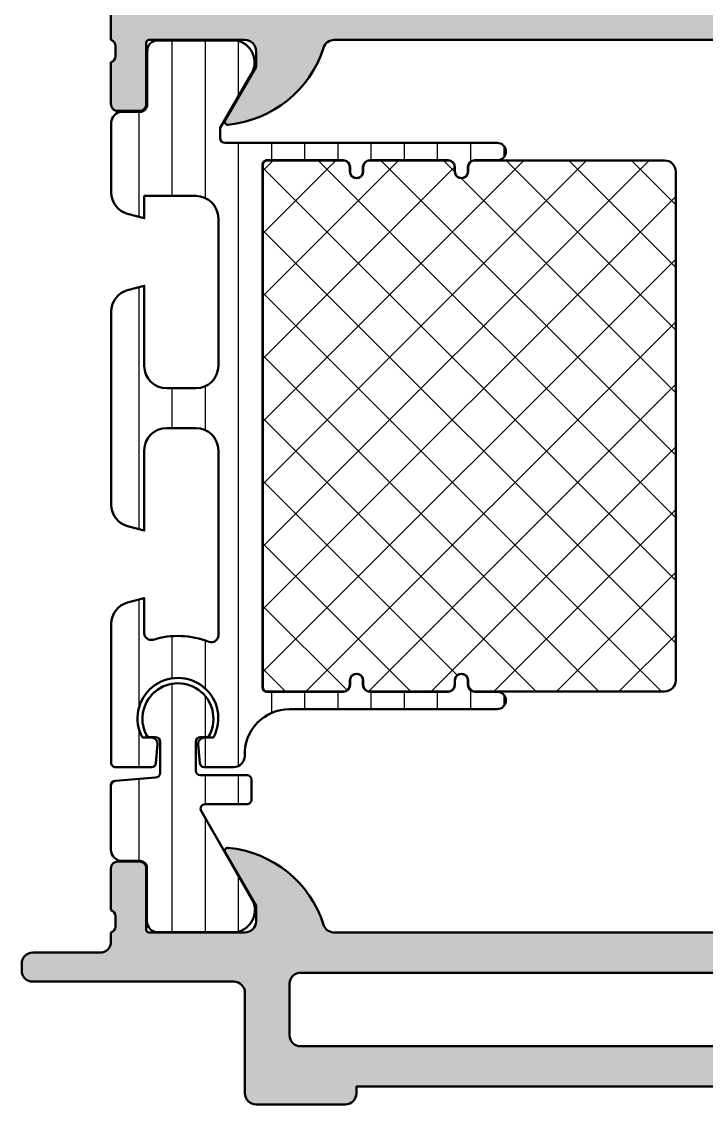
# Model space of a CAD drawing. Extents: x 20 to 83, y 3 to 87.
# Drawn here: x 20 to 50.67, y 3 to 51.52 of the extents above; entities that cross this region are included whole.
import ezdxf

# ---------------------------------------------------------------- set-up
doc = ezdxf.new("R2010")
doc.units = 0
for name, color, linetype, lineweight in [('0S-Alu contour', 7, 'Continuous', 50), ('0S-Alu hatch', 252, 'Continuous', 25), ('0S-Plastic contour', 254, 'Continuous', 50), ('0S-Plastic hatch', 253, 'Continuous', 25), ('0S-PT contour', 91, 'Continuous', 50), ('0S-PT hatch', 103, 'Continuous', 25)]:
    doc.layers.add(name, color=color, linetype=linetype, lineweight=lineweight)
pattern_1 = [(90, (0, 0), (-1.4859, 0), [])]

# ---------------------------------------------------------------- blocks, each defined once
blk = doc.blocks.new('438580__38215C06_87C1_4B85_B714_6F8C5FB04F45_')
at = {"layer": '0S-Alu hatch'}
h = blk.add_hatch(color=256, dxfattribs=at)
edge = h.paths.add_edge_path()
edge.add_line((39.99999999999999, 86.50000000000001), (39.99999999999998, 86.2))
edge.add_line((39.99999999999998, 86.2), (76.00000000000001, 86.2))
edge.add_line((76.00000000000001, 86.2), (76.00000000000001, 86.5))
edge.add_ellipse((76.50000000000001, 86.5), major_axis=(-0.5, 0), ratio=1, start_angle=270, end_angle=360, ccw=False)
edge.add_line((76.50000000000001, 87), (83.00000000000001, 87))
edge.add_line((83.00000000000001, 87), (83.00000000000001, 83.59999999999951))
edge.add_line((83.00000000000001, 83.59999999999951), (81.9000000000001, 82.4999999999996))
edge.add_line((81.9000000000001, 82.4999999999996), (81.29999999999997, 82.4999999999996))
edge.add_line((81.29999999999997, 82.4999999999996), (81.29999999999997, 83.99999999999943))
edge.add_arc((80.29999999999968, 83.99999999999943), 1.000000000000284, 0, 90)
edge.add_line((80.29999999999968, 84.99999999999972), (78.99999999999994, 84.99999999999972))
edge.add_arc((78.99999999999994, 83.99999999999974), 0.9999999999999573, 90, 180)
edge.add_line((78, 83.99999999999974), (78.00000000000024, 77.99999999999973))
edge.add_arc((78.52499999999986, 77.49999999999959), 0.7249999999998243, 136.3971810272676, 223.6028189727045)
edge.add_line((78, 76.9999999999997), (78.00000000000024, 69.99999999999952))
edge.add_arc((79.00000000000007, 69.99999999999955), 0.9999999999998294, 180, 270)
edge.add_line((79.00000000000007, 68.99999999999972), (80.30000000000008, 68.99999999999972))
edge.add_arc((80.30000000000008, 69.9999999999996), 0.9999999999998863, 270, 360)
edge.add_line((81.29999999999997, 69.9999999999996), (81.29999999999997, 72.49999999999972))
edge.add_line((81.29999999999997, 72.49999999999972), (81.79999999999997, 72.49999999999972))
edge.add_ellipse((81.79999999999997, 71.49999999999972), major_axis=(-1, 0), ratio=1, start_angle=180, end_angle=270, ccw=False)
edge.add_line((82.79999999999997, 71.49999999999972), (82.79999999999997, 66.99999999999955))
edge.add_ellipse((82.30000000000014, 66.99999999999955), major_axis=(-0.4999999999998295, 0), ratio=1, start_angle=90.00000000000159, end_angle=180, ccw=False)
edge.add_line((82.30000000000015, 66.49999999999972), (81.29999999999997, 66.4999999999997))
edge.add_line((81.29999999999997, 66.4999999999997), (81.29999999999997, 67.29999999999967))
edge.add_line((81.29999999999997, 67.29999999999967), (78.09999999999988, 67.29999999999967))
edge.add_arc((78.09999999999988, 66.99999999999977), 0.2999999999998977, 90, 180)
edge.add_line((77.79999999999998, 66.99999999999977), (77.79999999999998, 50.70000000000018))
edge.add_arc((77.87883644654306, 50.43247940800698), 0.2788950563275127, 106.419876419495, 181.1645893740978)
edge.add_line((77.59999899999994, 50.4268110000086), (77.59999899999994, 49.97321700000846))
edge.add_arc((77.8788670956431, 49.96755634053155), 0.2789255417371407, 178.8371299271414, 253.5754054446493)
edge.add_line((77.79999999999995, 49.7000130000086), (77.79999999999995, 47.82000200000011))
edge.add_ellipse((77.49999999999994, 47.82000200000011), major_axis=(-0.3000000000000114, 0), ratio=1, start_angle=90, end_angle=180, ccw=False)
edge.add_line((77.49999999999994, 47.5200020000001), (76.52002568095716, 47.52000200000009))
edge.add_ellipse((76.52002568095716, 47.82000200000009), major_axis=(-0.3000000000000043, 0), ratio=1, start_angle=0, end_angle=90, ccw=False)
edge.add_line((76.22002568095715, 47.82000200000009), (76.22002568095715, 50.58000000000009))
edge.add_arc((76.10002568095723, 50.58000000000009), 0.1199999999999193, 0, 90)
edge.add_line((76.10002568095723, 50.70000000000001), (71.79999999999998, 50.70000000000001))
edge.add_arc((71.79999999999998, 50.2), 0.5000000000000071, 90, 180)
edge.add_line((71.29999999999998, 50.2), (71.29999999999998, 49.49999999999999))
edge.add_line((71.29999999999998, 49.49999999999999), (72.68149545762235, 47.10717967697246))
edge.add_ellipse((72.56188021535169, 47.03811978464832), major_axis=(-0.1381197846482877, 0), ratio=1, start_angle=84.3774224492102, end_angle=209.9999999999986, ccw=False)
edge.add_ellipse((73.03822324117371, 51.87660886184755), major_axis=(-4.999999999999707, 0), ratio=1, start_angle=17.74841635607021, end_angle=84.37742244920719, ccw=False)
edge.add_arc((67.79999999999993, 50.19999999999975), 0.5000000000002601, 17.74841635607043, 90)
edge.add_line((67.79999999999993, 50.70000000000002), (33.99999999999998, 50.69999999999996))
edge.add_arc((33.99999999999999, 50.19999999999974), 0.5000000000002274, 90.00000000000081, 162.2515836439293)
edge.add_ellipse((28.76177675882625, 51.87660886184751), major_axis=(-4.999999999999699, 0), ratio=1, start_angle=95.6225775507931, end_angle=162.2515836439301, ccw=False)
edge.add_ellipse((29.2381197846483, 47.03811978464831), major_axis=(-0.1381197846483011, 0), ratio=1, start_angle=-29.999999999994998, end_angle=95.62257755078872, ccw=False)
edge.add_line((29.11850454237763, 47.10717967697245), (30.49999999999998, 49.49999999999997))
edge.add_line((30.49999999999998, 49.49999999999997), (30.49999999999999, 50.19999999999996))
edge.add_arc((29.99999999999998, 50.19999999999997), 0.5000000000000071, 0, 89.9999999999992)
edge.add_line((29.99999999999999, 50.69999999999998), (25.6999743190428, 50.70000000000002))
edge.add_arc((25.6999743190428, 50.58000000000003), 0.1199999999999974, 90.0000000000034, 180)
edge.add_line((25.57997431904281, 50.58000000000003), (25.5799743190428, 47.82000200000003))
edge.add_ellipse((25.2799743190428, 47.82000200000003), major_axis=(-0.2999999999999971, 0), ratio=1, start_angle=90.00000000000267, end_angle=180, ccw=False)
edge.add_line((25.27997431904282, 47.52000200000003), (24.30000000000004, 47.52000200000002))
edge.add_ellipse((24.30000000000003, 47.82000200000004), major_axis=(-0.3000000000000184, 0), ratio=1, start_angle=0, end_angle=90.00000000000142, ccw=False)
edge.add_line((24.00000000000002, 47.82000200000004), (24.00000000000002, 49.70001300000853))
edge.add_arc((23.92113290435684, 49.96755634053148), 0.2789255417371579, 286.4245945553545, 361.1628700729025)
edge.add_line((24.20000100000002, 49.97321700000862), (24.20000100000001, 50.42681100000857))
edge.add_arc((23.92116355345696, 50.43247940800692), 0.2788950563274373, 358.8354106259075, 433.5801235805064)
edge.add_line((24.00000000000002, 50.70000000000003), (23.99999999999999, 53.80000000000001))
edge.add_ellipse((24.49999999999997, 53.80000000000002), major_axis=(-0.4999999999999858, 0), ratio=1, start_angle=269.9999999999992, end_angle=360, ccw=False)
edge.add_line((24.49999999999998, 54.3), (27.5, 54.3))
edge.add_arc((27.49999999999999, 54.80000000000002), 0.5000000000000142, 270.0000000000008, 360)
edge.add_line((28, 54.80000000000002), (28, 67.50000000000001))
edge.add_arc((27.47497304600732, 68), 0.7250195186467855, 316.3986500484106, 403.601349951591)
edge.add_line((27.99999999999999, 68.5), (28, 72.50000000000001))
edge.add_arc((27.47497304600734, 72.99999999999999), 0.7250195186467603, 316.3986500484102, 403.601349951593)
edge.add_line((27.99999999999997, 73.49999999999999), (28.00000000000002, 80.20000000000002))
edge.add_line((28.00000000000002, 80.20000000000002), (25.49999999999999, 80.20000000000002))
edge.add_ellipse((25.49999999999999, 80.70000000000002), major_axis=(-0.5, 0), ratio=1, start_angle=0, end_angle=90, ccw=False)
edge.add_line((25, 80.70000000000002), (25.00000000000006, 81.00000000000013))
edge.add_ellipse((25.50000000000002, 81.00000000000004), major_axis=(-0.4999999999999574, 0), ratio=1, start_angle=269.9999999999992, end_angle=360, ccw=False)
edge.add_line((25.50000000000002, 81.5), (34.49999999999998, 81.5))
edge.add_arc((34.49999999999998, 82), 0.5, 270, 360)
edge.add_line((34.99999999999998, 82), (34.99999999999999, 86.49999999999996))
edge.add_ellipse((35.49999999999999, 86.49999999999996), major_axis=(-0.5000000000000071, 0), ratio=1, start_angle=269.9999999999984, end_angle=360, ccw=False)
edge.add_line((35.50000000000001, 86.99999999999997), (39.5, 87))
edge.add_ellipse((39.5, 86.50000000000001), major_axis=(-0.4999999999999858, 0), ratio=1, start_angle=180, end_angle=270, ccw=False)
edge = h.paths.add_edge_path()
edge.add_line((36.80000000000001, 83.9), (36.80000000000001, 80.80000000000001))
edge.add_ellipse((35.8, 80.80000000000001), major_axis=(-1, 0), ratio=1, start_angle=90, end_angle=180, ccw=False)
edge.add_line((35.8, 79.80000000000001), (30.20000000000001, 79.80000000000001))
edge.add_arc((30.20000000000001, 79.30000000000001), 0.5, 90, 180)
edge.add_line((29.70000000000001, 79.30000000000001), (29.7, 76.4618802153517))
edge.add_line((29.7, 76.4618802153517), (30.5, 76))
edge.add_line((30.5, 76), (30.49999999999999, 65))
edge.add_line((30.49999999999999, 65), (29.7, 64.20000000000002))
edge.add_line((29.7, 64.20000000000002), (29.7, 54.80000000000001))
edge.add_arc((30.20000000000002, 54.80000000000002), 0.5000000000000142, 180, 269.9999999999992)
edge.add_line((30.20000000000001, 54.3), (31.5, 54.30000000000001))
edge.add_ellipse((31.5, 53.80000000000002), major_axis=(-0.4999999999999858, 0), ratio=1, start_angle=180, end_angle=270, ccw=False)
edge.add_line((31.99999999999999, 53.80000000000002), (31.99999999999998, 53.19999999999999))
edge.add_arc((32.5, 53.19999999999999), 0.5000000000000214, 180, 270)
edge.add_line((32.5, 52.69999999999996), (75.5, 52.70000000000001))
edge.add_arc((75.5, 53.20000000000001), 0.5, 270, 360)
edge.add_line((76, 53.20000000000001), (76, 83.9))
edge.add_arc((75.5, 83.9), 0.5, 0, 90)
edge.add_line((75.5, 84.4), (37.3, 84.4))
edge.add_arc((37.3, 83.9), 0.5, 90, 180)
at = {"layer": '0S-Alu contour', "color": 7}
for points in [[(35.50000000000001, 86.99999999999997), (39.5, 87)], [(76.50000000000001, 87), (83.00000000000001, 87), (83.00000000000001, 83.59999999999951), (81.9000000000001, 82.4999999999996), (81.29999999999997, 82.4999999999996), (81.29999999999997, 83.99999999999943)], [(34.99999999999998, 82), (34.99999999999999, 86.49999999999996)], [(39.99999999999999, 86.50000000000001), (39.99999999999998, 86.2), (76.00000000000001, 86.2), (76.00000000000001, 86.5)], [(80.29999999999968, 84.99999999999972), (78.99999999999994, 84.99999999999972)], [(75.5, 84.4), (37.3, 84.4)], [(78, 83.99999999999974), (78.00000000000024, 77.99999999999973)], [(36.80000000000001, 83.9), (36.80000000000001, 80.80000000000001)], [(76, 53.20000000000001), (76, 83.9)], [(25.50000000000002, 81.5), (34.49999999999998, 81.5)], [(25, 80.70000000000002), (25.00000000000006, 81.00000000000013)], [(27.99999999999997, 73.49999999999999), (28.00000000000002, 80.20000000000002), (25.49999999999999, 80.20000000000002)], [(35.8, 79.80000000000001), (30.20000000000001, 79.80000000000001)], [(29.70000000000001, 79.30000000000001), (29.7, 76.4618802153517), (30.5, 76), (30.49999999999999, 65), (29.7, 64.20000000000002), (29.7, 54.80000000000001)], [(78, 76.9999999999997), (78.00000000000024, 69.99999999999952)], [(27.99999999999999, 68.5), (28, 72.50000000000001)], [(81.29999999999997, 69.9999999999996), (81.29999999999997, 72.49999999999972), (81.79999999999997, 72.49999999999972)], [(82.79999999999997, 71.49999999999972), (82.79999999999997, 66.99999999999955)], [(79.00000000000007, 68.99999999999972), (80.30000000000008, 68.99999999999972)], [(28, 54.80000000000002), (28, 67.50000000000001)], [(77.79999999999998, 66.99999999999977), (77.79999999999998, 50.70000000000018)], [(82.30000000000015, 66.49999999999972), (81.29999999999997, 66.4999999999997), (81.29999999999997, 67.29999999999967), (78.09999999999988, 67.29999999999967)], [(24.49999999999998, 54.3), (27.5, 54.3)], [(30.20000000000001, 54.3), (31.5, 54.30000000000001)], [(24.00000000000002, 50.70000000000003), (23.99999999999999, 53.80000000000001)], [(31.99999999999999, 53.80000000000002), (31.99999999999998, 53.19999999999999)], [(32.5, 52.69999999999996), (75.5, 52.70000000000001)], [(25.57997431904281, 50.58000000000003), (25.5799743190428, 47.82000200000003)], [(29.99999999999999, 50.69999999999998), (25.6999743190428, 50.70000000000002)], [(67.79999999999993, 50.70000000000002), (33.99999999999998, 50.69999999999996)], [(76.10002568095723, 50.70000000000001), (71.79999999999998, 50.70000000000001)], [(76.22002568095715, 47.82000200000009), (76.22002568095715, 50.58000000000009)], [(24.20000100000002, 49.97321700000862), (24.20000100000001, 50.42681100000857)], [(29.11850454237763, 47.10717967697245), (30.49999999999998, 49.49999999999997), (30.49999999999999, 50.19999999999996)], [(71.29999999999998, 50.2), (71.29999999999998, 49.49999999999999), (72.68149545762235, 47.10717967697246)], [(77.59999899999994, 50.4268110000086), (77.59999899999994, 49.97321700000846)], [(24.00000000000002, 47.82000200000004), (24.00000000000002, 49.70001300000853)], [(77.79999999999995, 49.7000130000086), (77.79999999999995, 47.82000200000011)], [(25.27997431904282, 47.52000200000003), (24.30000000000004, 47.52000200000002)], [(77.49999999999994, 47.5200020000001), (76.52002568095716, 47.52000200000009)]]:
    blk.add_lwpolyline(points, dxfattribs=at)
at = {"layer": '0S-Alu contour', "color": 7, "extrusion": (0, 0, -1)}
for centre, radius, start, end in [((-35.49999999999999, 86.49999999999996), 0.5000000000000071, 0, 90.0000000000016), ((-39.5, 86.50000000000001), 0.4999999999999858, 90, 180), ((-76.50000000000001, 86.5), 0.5, 0, 90), ((-25.50000000000002, 81.00000000000004), 0.4999999999999574, 0, 90.00000000000081), ((-25.49999999999999, 80.70000000000002), 0.5, 270, 0), ((-35.8, 80.80000000000001), 1, 180, 270), ((-81.79999999999997, 71.49999999999972), 1, 90, 180), ((-82.30000000000014, 66.99999999999955), 0.4999999999998295, 180, 269.9999999999984), ((-24.49999999999997, 53.80000000000002), 0.4999999999999858, 0, 90.00000000000081), ((-31.5, 53.80000000000002), 0.4999999999999858, 90, 180), ((-28.76177675882625, 51.87660886184751), 4.999999999999699, 197.7484163560699, 264.3774224492069), ((-73.03822324117371, 51.87660886184755), 4.999999999999707, 275.6225775507928, 342.2515836439298), ((-24.30000000000003, 47.82000200000004), 0.3000000000000185, 269.9999999999986, 0), ((-25.2799743190428, 47.82000200000003), 0.2999999999999971, 180, 269.9999999999973), ((-76.52002568095716, 47.82000200000009), 0.3000000000000043, 270, 0), ((-77.49999999999994, 47.82000200000011), 0.3000000000000114, 180, 270), ((-29.2381197846483, 47.03811978464831), 0.1381197846483011, 264.3774224492113, 29.99999999999495), ((-72.56188021535169, 47.03811978464832), 0.1381197846482877, 150.0000000000014, 275.6225775507898)]:
    blk.add_arc(centre, radius, start, end, dxfattribs=at)
at = {"layer": '0S-Alu contour', "color": 7}
for centre, radius, start, end in [((78.99999999999994, 83.99999999999974), 0.9999999999999573, 90, 180), ((80.29999999999968, 83.99999999999943), 1.000000000000284, 0, 90), ((37.3, 83.9), 0.5, 90, 180), ((75.5, 83.9), 0.5, 0, 90), ((34.49999999999998, 82), 0.5, 270, 0), ((30.20000000000001, 79.30000000000001), 0.5, 90, 180), ((78.52499999999986, 77.49999999999959), 0.7249999999998243, 136.3971810272676, 223.6028189727045), ((27.47497304600734, 72.99999999999999), 0.7250195186467603, 316.3986500484102, 43.60134995159298), ((79.00000000000007, 69.99999999999955), 0.9999999999998294, 180, 270), ((80.30000000000008, 69.9999999999996), 0.9999999999998863, 270, 0), ((27.47497304600732, 68), 0.7250195186467855, 316.3986500484106, 43.60134995159103), ((78.09999999999988, 66.99999999999977), 0.2999999999998977, 90, 180), ((27.49999999999999, 54.80000000000002), 0.5000000000000142, 270.0000000000008, 0), ((30.20000000000002, 54.80000000000002), 0.5000000000000142, 180, 269.9999999999992), ((32.5, 53.19999999999999), 0.5000000000000214, 180, 270), ((75.5, 53.20000000000001), 0.5, 270, 0), ((23.92116355345696, 50.43247940800692), 0.2788950563274373, 358.8354106259075, 73.58012358050647), ((25.6999743190428, 50.58000000000003), 0.1199999999999974, 90.0000000000034, 180), ((29.99999999999998, 50.19999999999997), 0.5000000000000071, 0, 89.9999999999992), ((33.99999999999999, 50.19999999999974), 0.5000000000002274, 90.00000000000081, 162.2515836439293), ((67.79999999999993, 50.19999999999975), 0.5000000000002601, 17.74841635607043, 90), ((71.79999999999998, 50.2), 0.5000000000000071, 90, 180), ((76.10002568095723, 50.58000000000009), 0.1199999999999193, 0, 90), ((77.87883644654306, 50.43247940800698), 0.2788950563275127, 106.419876419495, 181.1645893740978), ((23.92113290435684, 49.96755634053148), 0.2789255417371579, 286.4245945553545, 1.162870072902523), ((77.8788670956431, 49.96755634053155), 0.2789255417371407, 178.8371299271414, 253.5754054446493)]:
    blk.add_arc(centre, radius, start, end, dxfattribs=at)
blk = doc.blocks.new('438560__E4F9E8A9_D612_4EE8_B889_56BE6309BA81_')
at = {"layer": '0S-Alu hatch'}
h = blk.add_hatch(color=256, dxfattribs=at)
edge = h.paths.add_edge_path()
edge.add_line((24.20000100000013, 11.42678299999149), (24.20000100000012, 10.97318899999142))
edge.add_ellipse((23.92116355345692, 10.96752059199309), major_axis=(-0.2788950563275932, 0), ratio=1, start_angle=106.41987641949399, end_angle=181.1645893740876, ccw=False)
edge.add_line((24.00000000000001, 10.69999999999982), (24.00000000000001, 10.3))
edge.add_ellipse((23.50000000000001, 10.3), major_axis=(-0.5, 0), ratio=1, start_angle=90, end_angle=180, ccw=False)
edge.add_line((23.50000000000001, 9.799999999999997), (20.50000000000002, 9.799999999999997))
edge.add_arc((20.50000000000002, 9.299999999999997), 0.5, 90, 180)
edge.add_line((20.00000000000002, 9.299999999999997), (20.00000000000001, 9.000000000000014))
edge.add_arc((20.50000000000002, 9), 0.5, 180, 270)
edge.add_line((20.50000000000002, 8.5), (29.50000000000001, 8.5))
edge.add_ellipse((29.50000000000001, 8), major_axis=(-0.5, 0), ratio=1, start_angle=180, end_angle=270, ccw=False)
edge.add_line((30.00000000000002, 8), (30, 3.500000000000014))
edge.add_arc((30.50000000000002, 3.500000000000014), 0.5000000000000142, 180, 270)
edge.add_line((30.50000000000002, 3), (34.50000000000001, 3))
edge.add_arc((34.50000000000001, 3.5), 0.5, 270, 360)
edge.add_line((35.00000000000001, 3.5), (35, 3.799999999999997))
edge.add_line((35, 3.799999999999997), (75.80000000000001, 3.799999999999997))
edge.add_line((75.80000000000001, 3.799999999999997), (75.80000000000001, 3.5))
edge.add_arc((76.30000000000001, 3.5), 0.5, 180, 270)
edge.add_line((76.30000000000001, 3), (77.30000000000001, 3))
edge.add_arc((77.30000000000001, 3.5), 0.5, 270, 360)
edge.add_line((77.80000000000001, 3.5), (77.80000000000001, 10.7))
edge.add_ellipse((77.87883644654303, 10.96752059199312), major_axis=(-0.2788950563274324, 0), ratio=1, start_angle=-1.16458937409692, end_angle=73.58012358050922, ccw=False)
edge.add_line((77.59999900000001, 10.97318899999149), (77.599999, 11.42678299999146))
edge.add_ellipse((77.87886709564316, 11.43244365946854), major_axis=(-0.278925541737144, 0), ratio=1, start_angle=-73.57540544464632, end_angle=1.1628700728924741, ccw=False)
edge.add_line((77.8, 11.69998699999148), (77.8, 13.579998))
edge.add_arc((77.5, 13.579998), 0.2999999999999971, 0, 90)
edge.add_line((77.5, 13.879998), (76.5200256809572, 13.879998))
edge.add_arc((76.5200256809572, 13.579998), 0.2999999999999971, 90, 180)
edge.add_line((76.22002568095722, 13.579998), (76.2200256809572, 10.82))
edge.add_ellipse((76.10002568095722, 10.82), major_axis=(-0.1199999999999903, 0), ratio=1, start_angle=90, end_angle=180, ccw=False)
edge.add_line((76.10002568095722, 10.70000000000002), (71.80000000000001, 10.7))
edge.add_ellipse((71.80000000000001, 11.2), major_axis=(-0.5, 0), ratio=1, start_angle=0, end_angle=90, ccw=False)
edge.add_line((71.30000000000001, 11.2), (71.30000000000001, 11.9))
edge.add_line((71.30000000000001, 11.9), (72.68149545762236, 14.29282032302755))
edge.add_arc((72.5618802153517, 14.3618802153517), 0.1381197846482912, 329.9999999999988, 455.6225775507896)
edge.add_arc((73.03822324117382, 9.523391138152235), 4.999999999999957, 95.6225775507937, 162.2515836439301)
edge.add_ellipse((67.80000000000007, 11.2), major_axis=(-0.4999999999999775, 0), ratio=1, start_angle=90, end_angle=162.2515836439295, ccw=False)
edge.add_line((67.80000000000007, 10.70000000000002), (34.00000000000001, 10.7))
edge.add_ellipse((34.00000000000002, 11.19999999999982), major_axis=(-0.4999999999998153, 0), ratio=1, start_angle=17.748416356070607, end_angle=89.9999999999992, ccw=False)
edge.add_arc((28.76177675882612, 9.523391138151922), 5.000000000000295, 17.74841635607073, 84.37742244920562)
edge.add_arc((29.23811978464832, 14.36188021535172), 0.138119784648306, 84.37742244920473, 209.9999999999995)
edge.add_line((29.11850454237765, 14.29282032302756), (30.50000000000003, 11.89999999999999))
edge.add_line((30.50000000000003, 11.89999999999999), (30.50000000000002, 11.20000000000003))
edge.add_ellipse((30, 11.20000000000003), major_axis=(-0.5000000000000214, 0), ratio=1, start_angle=90, end_angle=180, ccw=False)
edge.add_line((30, 10.70000000000001), (25.69997431904292, 10.7))
edge.add_ellipse((25.69997431904293, 10.82000000000002), major_axis=(-0.1200000000000187, 0), ratio=1, start_angle=0, end_angle=89.9999999999967, ccw=False)
edge.add_line((25.5799743190429, 10.82000000000002), (25.57997431904291, 13.57999800000001))
edge.add_arc((25.27997431904292, 13.57999800000001), 0.29999999999999, 0, 90)
edge.add_line((25.27997431904292, 13.87999800000001), (24.30000000000012, 13.879998))
edge.add_arc((24.30000000000012, 13.57999799999999), 0.3000000000000114, 90, 180)
edge.add_line((24.00000000000011, 13.57999799999999), (24.00000000000013, 11.69998699999151))
edge.add_ellipse((23.92113290435696, 11.43244365946856), major_axis=(-0.2789255417371579, 0), ratio=1, start_angle=178.8371299271111, end_angle=253.57540544464558, ccw=False)
edge = h.paths.add_edge_path()
edge.add_ellipse((75.30000000000001, 6.099999999999994), major_axis=(-0.5, 0), ratio=1, start_angle=90, end_angle=180, ccw=False)
edge.add_line((75.30000000000001, 5.599999999999994), (32.5, 5.600000000000008))
edge.add_ellipse((32.5, 6.099999999999994), major_axis=(-0.4999999999999858, 0), ratio=1, start_angle=0, end_angle=90, ccw=False)
edge.add_line((32.00000000000001, 6.099999999999994), (32, 8.399999999999991))
edge.add_ellipse((32.50000000000001, 8.399999999999991), major_axis=(-0.5000000000000071, 0), ratio=1, start_angle=270, end_angle=360, ccw=False)
edge.add_line((32.50000000000001, 8.899999999999999), (75.30000000000001, 8.900000000000006))
edge.add_ellipse((75.30000000000001, 8.400000000000006), major_axis=(-0.5, 0), ratio=1, start_angle=180, end_angle=270, ccw=False)
edge.add_line((75.80000000000001, 8.400000000000006), (75.80000000000001, 6.099999999999994))
at = {"layer": '0S-Alu contour', "color": 7}
for points in [[(29.11850454237765, 14.29282032302756), (30.50000000000003, 11.89999999999999), (30.50000000000002, 11.20000000000003)], [(71.30000000000001, 11.2), (71.30000000000001, 11.9), (72.68149545762236, 14.29282032302755)], [(25.27997431904292, 13.87999800000001), (24.30000000000012, 13.879998)], [(77.5, 13.879998), (76.5200256809572, 13.879998)], [(24.00000000000011, 13.57999799999999), (24.00000000000013, 11.69998699999151)], [(25.5799743190429, 10.82000000000002), (25.57997431904291, 13.57999800000001)], [(76.22002568095722, 13.579998), (76.2200256809572, 10.82)], [(77.8, 11.69998699999148), (77.8, 13.579998)], [(24.20000100000013, 11.42678299999149), (24.20000100000012, 10.97318899999142)], [(77.59999900000001, 10.97318899999149), (77.599999, 11.42678299999146)], [(24.00000000000001, 10.69999999999982), (24.00000000000001, 10.3)], [(30, 10.70000000000001), (25.69997431904292, 10.7)], [(67.80000000000007, 10.70000000000002), (34.00000000000001, 10.7)], [(76.10002568095722, 10.70000000000002), (71.80000000000001, 10.7)], [(77.80000000000001, 3.5), (77.80000000000001, 10.7)], [(23.50000000000001, 9.799999999999997), (20.50000000000002, 9.799999999999997)], [(20.00000000000002, 9.299999999999997), (20.00000000000001, 9.000000000000014)], [(32.50000000000001, 8.899999999999999), (75.30000000000001, 8.900000000000006)], [(20.50000000000002, 8.5), (29.50000000000001, 8.5)], [(32.00000000000001, 6.099999999999994), (32, 8.399999999999991)], [(75.80000000000001, 8.400000000000006), (75.80000000000001, 6.099999999999994)], [(30.00000000000002, 8), (30, 3.500000000000014)], [(75.30000000000001, 5.599999999999994), (32.5, 5.600000000000008)], [(35.00000000000001, 3.5), (35, 3.799999999999997), (75.80000000000001, 3.799999999999997), (75.80000000000001, 3.5)], [(30.50000000000002, 3), (34.50000000000001, 3)], [(76.30000000000001, 3), (77.30000000000001, 3)]]:
    blk.add_lwpolyline(points, dxfattribs=at)
for centre, radius, start, end in [((29.23811978464832, 14.36188021535172), 0.138119784648306, 84.37742244920473, 209.9999999999995), ((28.76177675882612, 9.523391138151922), 5.000000000000295, 17.74841635607073, 84.37742244920562), ((73.03822324117382, 9.523391138152235), 4.999999999999957, 95.6225775507937, 162.2515836439301), ((72.5618802153517, 14.3618802153517), 0.1381197846482912, 329.9999999999988, 95.62257755078969), ((24.30000000000012, 13.57999799999999), 0.3000000000000114, 90, 180), ((25.27997431904292, 13.57999800000001), 0.29999999999999, 0, 90), ((76.5200256809572, 13.579998), 0.2999999999999971, 90, 180), ((77.5, 13.579998), 0.2999999999999971, 0, 90), ((20.50000000000002, 9.299999999999997), 0.5, 90, 180), ((20.50000000000002, 9), 0.5, 180, 270), ((30.50000000000002, 3.500000000000014), 0.5000000000000142, 180, 270), ((34.50000000000001, 3.5), 0.5, 270, 0), ((76.30000000000001, 3.5), 0.5, 180, 270), ((77.30000000000001, 3.5), 0.5, 270, 0)]:
    blk.add_arc(centre, radius, start, end, dxfattribs=at)
at = {"layer": '0S-Alu contour', "color": 7, "extrusion": (0, 0, -1)}
for centre, radius, start, end in [((-23.92113290435696, 11.43244365946856), 0.2789255417371579, 106.4245945553544, 181.162870072889), ((-77.87886709564316, 11.43244365946854), 0.278925541737144, 358.8371299271075, 73.57540544464624), ((-30, 11.20000000000003), 0.5000000000000214, 180, 270), ((-71.80000000000001, 11.2), 0.5, 270, 0), ((-23.92116355345692, 10.96752059199309), 0.2788950563275932, 178.8354106259124, 253.580123580506), ((-25.69997431904293, 10.82000000000002), 0.1200000000000188, 270.0000000000033, 0), ((-34.00000000000002, 11.19999999999982), 0.4999999999998153, 270.0000000000008, 342.2515836439294), ((-67.80000000000007, 11.2), 0.4999999999999775, 197.7484163560706, 270), ((-76.10002568095722, 10.82), 0.1199999999999903, 180, 270), ((-77.87883644654303, 10.96752059199312), 0.2788950563274324, 286.4198764194908, 1.164589374096924), ((-23.50000000000001, 10.3), 0.5, 180, 270), ((-32.50000000000001, 8.399999999999991), 0.5000000000000071, 0, 90), ((-75.30000000000001, 8.400000000000006), 0.5, 90, 180), ((-29.50000000000001, 8), 0.5, 90, 180), ((-32.5, 6.099999999999994), 0.4999999999999858, 270, 0), ((-75.30000000000001, 6.099999999999994), 0.5, 180, 270)]:
    blk.add_arc(centre, radius, start, end, dxfattribs=at)
blk = doc.blocks.new('284671__ED23C6A7_5BEA_4A4F_A520_7F9DB89B4B33___59FF5507_5DAE_4674_A096_DBCF99C0D774_')
at = {"layer": '0S-Plastic hatch'}
h = blk.add_hatch(dxfattribs=at)
h.set_pattern_fill('ANSI31', color=256, scale=0.4680000000000001, angle=45, style=0)
h.set_pattern_definition(pattern_1)
edge = h.paths.add_edge_path()
edge.add_line((24.01000001492845, 46.99000299999712), (24.00999999999854, 43.86896648197807))
edge.add_arc((25.00110701277208, 43.86966757274604), 0.9911072607428364, 180.0405299678468, 254.9400474003854)
edge.add_line((24.74358799054241, 42.91260040922666), (25.48999970187484, 42.71302508534101))
edge.add_line((25.48999970187484, 42.71302508534101), (25.4899768829322, 43.70999991957996))
edge.add_line((25.4899768829322, 43.70999991957996), (27.79999542230795, 43.70999991957989))
edge.add_ellipse((27.79988485113932, 42.6998817180284), major_axis=(-1.01011820760325, 0), ratio=1, start_angle=180.0067713370847, end_angle=269.99372819808264, ccw=False)
edge.add_line((28.8100030516884, 42.70000109594631), (28.81000305175771, 36.09999152085477))
edge.add_ellipse((27.79989321265175, 36.10010975949696), major_axis=(-1.010109846026176, 0), ratio=1, start_angle=90.00633636472531, end_angle=179.9932932292793, ccw=False)
edge.add_line((27.80000492113078, 35.08999991964773), (26.49999617882167, 35.08999991958722))
edge.add_ellipse((26.50011488129862, 36.10013769158402), major_axis=(-1.010137778971236, 0), ratio=1, start_angle=0.007892333835798127, end_angle=89.99326710563213, ccw=False)
edge.add_line((25.48997711191071, 36.09999854792258), (25.48997711181654, 39.68697372013976))
edge.add_line((25.48997711181654, 39.68697372013976), (24.74358865001173, 39.48733857180322))
edge.add_arc((25.00118491964703, 38.53020355047912), 0.9911928607365499, 105.0632453292086, 179.9547890311816)
edge.add_line((24.00999236749243, 38.53098568112208), (24.00999237060559, 29.86900626723518))
edge.add_arc((25.00114061365414, 29.86970738699603), 0.991148491028032, 180.0405299578652, 254.9400474092576)
edge.add_line((24.74361087872337, 28.91260040922728), (25.48997711181653, 28.71303724529858))
edge.add_line((25.48997711181653, 28.71303724529858), (25.48997711181665, 32.30000602632032))
edge.add_ellipse((26.50011497672568, 32.29986815911077), major_axis=(-1.010137874317337, 0), ratio=1, start_angle=270.0068052903709, end_angle=359.99218006825106, ccw=False)
edge.add_line((26.49999499787921, 33.31000602630287), (27.80000382115885, 33.31000602637266))
edge.add_ellipse((27.79989325086766, 32.29989622454942), major_axis=(-1.01010980787496, 0), ratio=1, start_angle=180.0067713381612, end_angle=269.9937281956991, ccw=False)
edge.add_line((28.81000305168851, 32.3000156014955), (28.81000305175736, 24.01576744381153))
edge.add_ellipse((28.50000305175742, 24.01576744381154), major_axis=(-0.3099999999999454, 0), ratio=1, start_angle=68.5397444279181, end_angle=180, ccw=False)
edge.add_arc((26.99999453908934, 20.20001398454274), 3.789999999999875, 68.5397444279181, 107.0188797955991)
edge.add_ellipse((25.79997863769212, 24.12046827408528), major_axis=(-0.3099999999999747, 0), ratio=1, start_angle=0, end_angle=107.0188797955991, ccw=False)
edge.add_line((25.48997863769215, 24.12046827408528), (25.48997863769205, 25.68697372013954))
edge.add_line((25.48997863769205, 25.68697372013954), (24.74359017589018, 25.48733857180398))
edge.add_arc((25.00118644552271, 24.53020355047896), 0.9911928607367149, 105.0632453290402, 179.954789031246)
edge.add_line((24.00999389336794, 24.5309856811208), (24.00999389648121, 18.30004730203269))
edge.add_arc((24.19999389648122, 18.30004730203269), 0.1900000000000048, 180, 270.0000000000021)
edge.add_line((24.19999389648122, 18.11004730203269), (25.8260092679625, 18.11004730203268))
edge.add_arc((25.8260092679625, 18.30004730203294), 0.1900000000002535, 270, 354.999843447339)
edge.add_line((26.01528621535272, 18.28348719373815), (26.08889028986606, 19.12475914023559))
edge.add_arc((25.79999389648134, 19.1500350950013), 0.290000000000034, 354.9998434473364, 449.9999999999747)
edge.add_line((25.79999389648147, 19.44003509500133), (25.40741387569283, 19.4400350950015))
edge.add_ellipse((27.00005319403204, 20.30003509597822), major_axis=(-1.809999999999979, 0), ratio=1, start_angle=151.6316564767591, end_angle=28.36834352324098, ccw=False)
edge.add_line((28.59269251237125, 19.4400350950015), (28.19999389648137, 19.44003509500149))
edge.add_arc((28.19999389648138, 19.15003509500136), 0.2900000000001341, 90.00000000000142, 185.0001565526674)
edge.add_line((27.91109750309656, 19.12475914023562), (27.98470157760997, 18.28348719373792))
edge.add_arc((28.17397852499989, 18.30004730203271), 0.189999999999952, 185.000156552669, 269.9999999999978)
edge.add_line((28.17397852499988, 18.11004730203276), (29.49999389648432, 18.11004730203268))
edge.add_arc((29.49999389648434, 18.60004730203285), 0.4900000000001655, 269.9999999999975, 362.292015221035)
edge.add_ellipse((31.99799384199831, 18.70002866135779), major_axis=(-2.009999999999886, 0), ratio=1, start_angle=-89.99999999999858, end_angle=2.2920152210356832, ccw=False)
edge.add_line((31.99799384199826, 20.71002866135768), (41.29999687759045, 20.71002866135785))
edge.add_arc((41.29999687759045, 21.10002255784222), 0.3899938964843699, 270.000000000001, 450.000000000001)
edge.add_line((41.29999687759045, 21.49001645432659), (40.29999382583264, 21.49001645432659))
edge.add_ellipse((40.29999382583265, 21.80001645432667), major_axis=(-0.3100000000000733, 0), ratio=1, start_angle=0, end_angle=89.99999999999869, ccw=False)
edge.add_line((39.98999382583258, 21.80001645432667), (39.98999382583259, 22.00001645432923))
edge.add_arc((39.69999840346924, 22.00001645432918), 0.2899954223633401, 0, 180)
edge.add_line((39.41000298110591, 22.00001645432914), (39.41000298110596, 21.8000164543268))
edge.add_ellipse((39.10000298110591, 21.80001645432671), major_axis=(-0.310000000000052, 0), ratio=1, start_angle=90.00000000000267, end_angle=180, ccw=False)
edge.add_line((39.10000298110592, 21.49001645432666), (35.59999382583262, 21.49001645432661))
edge.add_ellipse((35.59999382583261, 21.80001645432662), major_axis=(-0.3100000000000165, 0), ratio=1, start_angle=0, end_angle=90.00000000000131, ccw=False)
edge.add_line((35.2899938258326, 21.80001645432662), (35.28999382583265, 22.00001645432641))
edge.add_arc((34.99999840346934, 22.00001645432647), 0.2899954223633116, 0, 180)
edge.add_line((34.71000298110603, 22.00001645432653), (34.71000298110598, 21.80001645432664))
edge.add_ellipse((34.40000298110592, 21.80001645432671), major_axis=(-0.3100000000000591, 0), ratio=1, start_angle=90.00000000000131, end_angle=180, ccw=False)
edge.add_line((34.40000298110592, 21.49001645432665), (30.99999999999983, 21.49001645432655))
edge.add_ellipse((30.99999999999984, 21.70001645432481), major_axis=(-0.20999999999826, 0), ratio=1, start_angle=0, end_angle=89.99999999999812, ccw=False)
edge.add_line((30.79000000000158, 21.70001645432481), (30.7899999999998, 45.1000164543263))
edge.add_ellipse((30.99999999999981, 45.1000164543263), major_axis=(-0.210000000000008, 0), ratio=1, start_angle=269.99999999999807, end_angle=360, ccw=False)
edge.add_line((30.99999999999982, 45.31001645432631), (34.40000298110604, 45.31001645432621))
edge.add_ellipse((34.40000298110603, 45.00001645432621), major_axis=(-0.3100000000000023, 0), ratio=1, start_angle=180, end_angle=269.9999999999974, ccw=False)
edge.add_line((34.71000298110603, 45.00001645432621), (34.71000298110598, 44.80001645432651))
edge.add_arc((34.99999840346932, 44.80001645432651), 0.2899954223633401, 180, 360)
edge.add_line((35.28999382583266, 44.8000164543265), (35.28999382583266, 45.00001645432636))
edge.add_ellipse((35.59999382583256, 45.00001645432636), major_axis=(-0.3099999999999028, 0), ratio=1, start_angle=270, end_angle=360, ccw=False)
edge.add_line((35.59999382583256, 45.31001645432627), (39.10000298110595, 45.31001645432627))
edge.add_ellipse((39.10000298110595, 45.00001645432625), major_axis=(-0.3100000000000094, 0), ratio=1, start_angle=180, end_angle=269.99999999999864, ccw=False)
edge.add_line((39.41000298110596, 45.00001645432625), (39.4100029811058, 44.80001645432396))
edge.add_arc((39.6999984034692, 44.8000164543239), 0.2899954223633969, 180, 360)
edge.add_line((39.98999382583259, 44.80001645432386), (39.98999382583259, 45.0000164543263))
edge.add_ellipse((40.29999382583262, 45.0000164543263), major_axis=(-0.3100000000000307, 0), ratio=1, start_angle=270.0000000000013, end_angle=360, ccw=False)
edge.add_line((40.29999382583262, 45.31001645432633), (41.29999687759047, 45.31001645432632))
edge.add_arc((41.29999687759045, 45.70001035081067), 0.3899938964843486, 270.0000000000021, 450.0000000000021)
edge.add_line((41.29999687759045, 46.09000424729502), (29.10000345400383, 46.09000424729519))
edge.add_ellipse((29.10000345400383, 46.3000042472952), major_axis=(-0.210000000000008, 0), ratio=1, start_angle=0, end_angle=89.99999999999812, ccw=False)
edge.add_line((28.89000345400383, 46.3000042472952), (28.89000345400383, 46.76250812677639))
edge.add_line((28.89000345400383, 46.76250812677639), (30.27694055424927, 49.16475365130375))
edge.add_arc((29.44422884910825, 49.70018192527421), 0.9899960709244496, 327.2592430287561, 441.7771036411037)
edge.add_line((29.58582249618429, 50.67999999999703), (26.1099953603749, 50.68000000000412))
edge.add_arc((26.1099953603749, 50.19000402255855), 0.4899959774455738, 90, 180.0079247372467)
edge.add_line((25.61999938761625, 50.18993624986405), (25.62033133036808, 47.79004587753546))
edge.add_ellipse((25.31033133332738, 47.79000300000321), major_axis=(-0.3100000000060002, 0), ratio=1, start_angle=90.00000000110049, end_angle=180.0079248439906, ccw=False)
edge.add_line((25.31033133333333, 47.48000299999721), (24.50000001492862, 47.48000299999726))
edge.add_arc((24.50000001492858, 46.99000299999712), 0.490000000000137, 89.99999999999586, 180)
at = {"layer": '0S-Plastic contour', "color": 7}
for points in [[(29.58582249618429, 50.67999999999703), (26.1099953603749, 50.68000000000412)], [(25.61999938761625, 50.18993624986405), (25.62033133036808, 47.79004587753546)], [(28.89000345400383, 46.3000042472952), (28.89000345400383, 46.76250812677639), (30.27694055424927, 49.16475365130375)], [(25.31033133333333, 47.48000299999721), (24.50000001492862, 47.48000299999726)], [(24.01000001492845, 46.99000299999712), (24.00999999999854, 43.86896648197807)], [(41.29999687759045, 46.09000424729502), (29.10000345400383, 46.09000424729519)], [(30.99999999999982, 45.31001645432631), (34.40000298110604, 45.31001645432621)], [(35.59999382583256, 45.31001645432627), (39.10000298110595, 45.31001645432627)], [(40.29999382583262, 45.31001645432633), (41.29999687759047, 45.31001645432632)], [(30.79000000000158, 21.70001645432481), (30.7899999999998, 45.1000164543263)], [(34.71000298110603, 45.00001645432621), (34.71000298110598, 44.80001645432651)], [(35.28999382583266, 44.8000164543265), (35.28999382583266, 45.00001645432636)], [(39.41000298110596, 45.00001645432625), (39.4100029811058, 44.80001645432396)], [(39.98999382583259, 44.80001645432386), (39.98999382583259, 45.0000164543263)], [(24.74358799054241, 42.91260040922666), (25.48999970187484, 42.71302508534101), (25.4899768829322, 43.70999991957996), (27.79999542230795, 43.70999991957989)], [(28.8100030516884, 42.70000109594631), (28.81000305175771, 36.09999152085477)], [(25.48997711191071, 36.09999854792258), (25.48997711181654, 39.68697372013976), (24.74358865001173, 39.48733857180322)], [(24.00999236749243, 38.53098568112208), (24.00999237060559, 29.86900626723518)], [(27.80000492113078, 35.08999991964773), (26.49999617882167, 35.08999991958722)], [(26.49999499787921, 33.31000602630287), (27.80000382115885, 33.31000602637266)], [(24.74361087872337, 28.91260040922728), (25.48997711181653, 28.71303724529858), (25.48997711181665, 32.30000602632032)], [(28.81000305168851, 32.3000156014955), (28.81000305175736, 24.01576744381153)], [(25.48997863769215, 24.12046827408528), (25.48997863769205, 25.68697372013954), (24.74359017589018, 25.48733857180398)], [(24.00999389336794, 24.5309856811208), (24.00999389648121, 18.30004730203269)], [(34.71000298110603, 22.00001645432653), (34.71000298110598, 21.80001645432664)], [(35.2899938258326, 21.80001645432662), (35.28999382583265, 22.00001645432641)], [(39.41000298110591, 22.00001645432914), (39.41000298110596, 21.8000164543268)], [(39.98999382583258, 21.80001645432667), (39.98999382583259, 22.00001645432923)], [(34.40000298110592, 21.49001645432665), (30.99999999999983, 21.49001645432655)], [(39.10000298110592, 21.49001645432666), (35.59999382583262, 21.49001645432661)], [(41.29999687759045, 21.49001645432659), (40.29999382583264, 21.49001645432659)], [(31.99799384199826, 20.71002866135768), (41.29999687759045, 20.71002866135785)], [(25.79999389648147, 19.44003509500133), (25.40741387569283, 19.4400350950015)], [(28.59269251237125, 19.4400350950015), (28.19999389648137, 19.44003509500149)], [(26.01528621535272, 18.28348719373815), (26.08889028986606, 19.12475914023559)], [(27.91109750309656, 19.12475914023562), (27.98470157760997, 18.28348719373792)], [(24.19999389648122, 18.11004730203269), (25.8260092679625, 18.11004730203268)], [(28.17397852499988, 18.11004730203276), (29.49999389648432, 18.11004730203268)]]:
    blk.add_lwpolyline(points, dxfattribs=at)
for centre, radius, start, end in [((26.1099953603749, 50.19000402255855), 0.4899959774455738, 90, 180.0079247372467), ((29.44422884910825, 49.70018192527421), 0.9899960709244496, 327.2592430287561, 81.77710364110374), ((24.50000001492858, 46.99000299999712), 0.490000000000137, 89.99999999999586, 180), ((41.29999687759045, 45.70001035081067), 0.3899938964843486, 270.0000000000021, 90.00000000000207), ((34.99999840346932, 44.80001645432651), 0.2899954223633401, 180, 0), ((39.6999984034692, 44.8000164543239), 0.2899954223633969, 180, 0), ((25.00110701277208, 43.86966757274604), 0.9911072607428364, 180.0405299678468, 254.9400474003854), ((25.00118491964703, 38.53020355047912), 0.9911928607365499, 105.0632453292086, 179.9547890311816), ((25.00114061365414, 29.86970738699603), 0.991148491028032, 180.0405299578652, 254.9400474092576), ((25.00118644552271, 24.53020355047896), 0.9911928607367149, 105.0632453290402, 179.954789031246), ((26.99999453908934, 20.20001398454274), 3.789999999999875, 68.5397444279181, 107.0188797955991), ((34.99999840346934, 22.00001645432647), 0.2899954223633116, 0, 180), ((39.69999840346924, 22.00001645432918), 0.2899954223633401, 0, 180), ((41.29999687759045, 21.10002255784222), 0.3899938964843699, 270.000000000001, 90.00000000000104), ((25.79999389648134, 19.1500350950013), 0.290000000000034, 354.9998434473364, 89.99999999997473), ((28.19999389648138, 19.15003509500136), 0.2900000000001341, 90.00000000000142, 185.0001565526674), ((29.49999389648434, 18.60004730203285), 0.4900000000001655, 269.9999999999975, 2.292015221034954), ((24.19999389648122, 18.30004730203269), 0.1900000000000048, 180, 270.0000000000021), ((25.8260092679625, 18.30004730203294), 0.1900000000002535, 270, 354.999843447339), ((28.17397852499989, 18.30004730203271), 0.189999999999952, 185.000156552669, 269.9999999999978)]:
    blk.add_arc(centre, radius, start, end, dxfattribs=at)
at = {"layer": '0S-Plastic contour', "color": 7, "extrusion": (0, 0, -1)}
for centre, radius, start, end in [((-25.31033133332738, 47.79000300000321), 0.3100000000060002, 179.9920751560094, 269.9999999988995), ((-29.10000345400383, 46.3000042472952), 0.210000000000008, 270.0000000000019, 0), ((-30.99999999999981, 45.1000164543263), 0.210000000000008, 0, 90.00000000000193), ((-34.40000298110603, 45.00001645432621), 0.3100000000000023, 90.00000000000261, 180), ((-35.59999382583256, 45.00001645432636), 0.3099999999999028, 0, 90), ((-39.10000298110595, 45.00001645432625), 0.3100000000000094, 90.00000000000134, 180), ((-40.29999382583262, 45.0000164543263), 0.3100000000000307, 0, 89.9999999999987), ((-27.79988485113932, 42.6998817180284), 1.01011820760325, 90.00627180191734, 179.9932286629153), ((-26.50011488129862, 36.10013769158402), 1.010137778971236, 270.0067328943679, 359.9921076661642), ((-27.79989321265175, 36.10010975949696), 1.010109846026176, 180.0067067707208, 269.9936636352747), ((-26.50011497672568, 32.29986815911077), 1.010137874317337, 0.0078199317489283, 89.99319470962912), ((-27.79989325086766, 32.29989622454942), 1.01010980787496, 90.00627180430095, 179.9932286618388), ((-25.79997863769212, 24.12046827408528), 0.3099999999999747, 252.9811202044009, 0), ((-28.50000305175742, 24.01576744381154), 0.3099999999999454, 180, 291.4602555720819), ((-27.00005319403204, 20.30003509597822), 1.809999999999979, 331.631656476759, 208.368343523241), ((-30.99999999999984, 21.70001645432481), 0.20999999999826, 270.0000000000019, 0), ((-34.40000298110592, 21.80001645432671), 0.3100000000000591, 180, 269.9999999999987), ((-35.59999382583261, 21.80001645432662), 0.3100000000000165, 269.9999999999987, 0), ((-39.10000298110591, 21.80001645432671), 0.310000000000052, 180, 269.9999999999973), ((-40.29999382583265, 21.80001645432667), 0.3100000000000733, 270.0000000000013, 0), ((-31.99799384199831, 18.70002866135779), 2.009999999999886, 357.7079847789643, 89.9999999999987)]:
    blk.add_arc(centre, radius, start, end, dxfattribs=at)
blk = doc.blocks.new('439450__9F12E5CA_8144_47A9_A28E_B06C29A0FC5E_')
at = {"layer": '0S-PT hatch'}
h = blk.add_hatch(dxfattribs=at)
h.set_pattern_fill('ANSI37', color=256, scale=0.625, angle=90, style=0)
h.set_pattern_definition([(135, (0, 0), (-1.403165018917055, -1.403165018917055), []), (225, (0, 0), (1.403165018917055, -1.403165018917055), [])])
edge = h.paths.add_edge_path()
edge.add_ellipse((48.79999999999974, 44.80001645432262), major_axis=(-0.5000000000001137, 0), ratio=1, start_angle=180, end_angle=270.00000000000165, ccw=False)
edge.add_line((49.29999999999985, 44.80001645432262), (49.29999999999979, 22.000016454322))
edge.add_ellipse((48.79999999999984, 22.000016454322), major_axis=(-0.4999999999999432, 0), ratio=1, start_angle=90, end_angle=180, ccw=False)
edge.add_line((48.79999999999984, 21.50001645432205), (40.29999382583262, 21.50001645432205))
edge.add_ellipse((40.29999382583262, 21.80001645432209), major_axis=(-0.3000000000000398, 0), ratio=1, start_angle=0, end_angle=90, ccw=False)
edge.add_line((39.99999382583258, 21.80001645432209), (39.99999382583258, 22.00001645432236))
edge.add_arc((39.6999984034693, 22.00001645432235), 0.2999954223632812, 0, 180)
edge.add_line((39.40000298110602, 22.00001645432234), (39.40000298110602, 21.80001645432257))
edge.add_ellipse((39.10000298110595, 21.80001645432257), major_axis=(-0.3000000000000682, 0), ratio=1, start_angle=90, end_angle=180, ccw=False)
edge.add_line((39.10000298110595, 21.50001645432251), (35.59999382583255, 21.50001645432252))
edge.add_ellipse((35.59999382583255, 21.80001645432247), major_axis=(-0.2999999999999545, 0), ratio=1, start_angle=0, end_angle=90, ccw=False)
edge.add_line((35.29999382583259, 21.80001645432247), (35.29999382583259, 22.00001645432235))
edge.add_arc((34.99999840346929, 22.00001645432235), 0.2999954223633097, 0, 180)
edge.add_line((34.70000298110598, 22.00001645432235), (34.70000298110598, 21.80001645432239))
edge.add_ellipse((34.40000298110604, 21.80001645432239), major_axis=(-0.2999999999999332, 0), ratio=1, start_angle=90.00000000000267, end_angle=180, ccw=False)
edge.add_line((34.40000298110606, 21.50001645432245), (30.99999999999989, 21.50001645432241))
edge.add_ellipse((30.99999999999989, 21.7000164543224), major_axis=(-0.1999999999999886, 0), ratio=1, start_angle=0, end_angle=90, ccw=False)
edge.add_line((30.79999999999991, 21.7000164543224), (30.79999999999986, 45.10001645432239))
edge.add_ellipse((30.99999999999982, 45.10001645432239), major_axis=(-0.1999999999999602, 0), ratio=1, start_angle=270, end_angle=360, ccw=False)
edge.add_line((30.99999999999982, 45.30001645432235), (34.40000298110601, 45.30001645432229))
edge.add_ellipse((34.400002981106, 45.00001645432231), major_axis=(-0.2999999999999829, 0), ratio=1, start_angle=180, end_angle=269.99999999999864, ccw=False)
edge.add_line((34.70000298110598, 45.00001645432231), (34.70000298110598, 44.80001645432237))
edge.add_arc((34.99999840346929, 44.80001645432236), 0.2999954223633097, 180, 360)
edge.add_line((35.2999938258326, 44.80001645432234), (35.2999938258326, 45.00001645432225))
edge.add_ellipse((35.59999382583259, 45.00001645432225), major_axis=(-0.2999999999999829, 0), ratio=1, start_angle=270, end_angle=360, ccw=False)
edge.add_line((35.59999382583259, 45.30001645432223), (39.10000298110605, 45.30001645432223))
edge.add_ellipse((39.10000298110605, 45.00001645432225), major_axis=(-0.2999999999999829, 0), ratio=1, start_angle=180, end_angle=270, ccw=False)
edge.add_line((39.40000298110603, 45.00001645432225), (39.40000298110603, 44.80001645432237))
edge.add_arc((39.69999840346931, 44.80001645432236), 0.2999954223632812, 180, 360)
edge.add_line((39.99999382583259, 44.80001645432234), (39.99999382583259, 45.00001645432262))
edge.add_ellipse((40.29999382583254, 45.00001645432262), major_axis=(-0.2999999999999474, 0), ratio=1, start_angle=270, end_angle=360, ccw=False)
edge.add_line((40.29999382583254, 45.30001645432256), (48.79999999999973, 45.30001645432274))
at = {"layer": '0S-PT contour', "color": 7}
for points in [[(30.99999999999982, 45.30001645432235), (34.40000298110601, 45.30001645432229)], [(35.59999382583259, 45.30001645432223), (39.10000298110605, 45.30001645432223)], [(40.29999382583254, 45.30001645432256), (48.79999999999973, 45.30001645432274)], [(30.79999999999991, 21.7000164543224), (30.79999999999986, 45.10001645432239)], [(34.70000298110598, 45.00001645432231), (34.70000298110598, 44.80001645432237)], [(35.2999938258326, 44.80001645432234), (35.2999938258326, 45.00001645432225)], [(39.40000298110603, 45.00001645432225), (39.40000298110603, 44.80001645432237)], [(39.99999382583259, 44.80001645432234), (39.99999382583259, 45.00001645432262)], [(49.29999999999985, 44.80001645432262), (49.29999999999979, 22.000016454322)], [(34.70000298110598, 22.00001645432235), (34.70000298110598, 21.80001645432239)], [(35.29999382583259, 21.80001645432247), (35.29999382583259, 22.00001645432235)], [(39.40000298110602, 22.00001645432234), (39.40000298110602, 21.80001645432257)], [(39.99999382583258, 21.80001645432209), (39.99999382583258, 22.00001645432236)], [(34.40000298110606, 21.50001645432245), (30.99999999999989, 21.50001645432241)], [(39.10000298110595, 21.50001645432251), (35.59999382583255, 21.50001645432252)], [(48.79999999999984, 21.50001645432205), (40.29999382583262, 21.50001645432205)]]:
    blk.add_lwpolyline(points, dxfattribs=at)
at = {"layer": '0S-PT contour', "color": 7, "extrusion": (0, 0, -1)}
for centre, radius, start, end in [((-30.99999999999982, 45.10001645432239), 0.1999999999999602, 0, 90), ((-34.400002981106, 45.00001645432231), 0.2999999999999829, 90.00000000000136, 180), ((-35.59999382583259, 45.00001645432225), 0.2999999999999829, 0, 90), ((-39.10000298110605, 45.00001645432225), 0.2999999999999829, 90, 180), ((-40.29999382583254, 45.00001645432262), 0.2999999999999474, 0, 90), ((-48.79999999999974, 44.80001645432262), 0.5000000000001137, 89.99999999999837, 180), ((-48.79999999999984, 22.000016454322), 0.4999999999999432, 180, 270), ((-30.99999999999989, 21.7000164543224), 0.1999999999999886, 270, 0), ((-34.40000298110604, 21.80001645432239), 0.2999999999999332, 180, 269.9999999999973), ((-35.59999382583255, 21.80001645432247), 0.2999999999999545, 270, 0), ((-39.10000298110595, 21.80001645432257), 0.3000000000000682, 180, 270), ((-40.29999382583262, 21.80001645432209), 0.3000000000000398, 270, 0)]:
    blk.add_arc(centre, radius, start, end, dxfattribs=at)
at = {"layer": '0S-PT contour', "color": 7}
for centre, radius, start, end in [((34.99999840346929, 44.80001645432236), 0.2999954223633097, 180, 0), ((39.69999840346931, 44.80001645432236), 0.2999954223632812, 180, 0), ((34.99999840346929, 22.00001645432235), 0.2999954223633097, 0, 180), ((39.6999984034693, 22.00001645432235), 0.2999954223632812, 0, 180)]:
    blk.add_arc(centre, radius, start, end, dxfattribs=at)
blk = doc.blocks.new('284671__124DC076_B558_4215_BF06_E3BFCF472544___2F9BB8AD_A98C_4834_AD1E_6B696F1ABB35_')
at = {"layer": '0S-Plastic hatch'}
h = blk.add_hatch(dxfattribs=at)
h.set_pattern_fill('ANSI31', color=256, scale=0.4680000000000001, angle=45, style=0)
h.set_pattern_definition(pattern_1)
edge = h.paths.add_edge_path()
edge.add_line((30.2999954223633, 17.5500100755555), (30.29999542236329, 16.65001617907181))
edge.add_ellipse((30.09957329876889, 16.65042607985373), major_axis=(-0.2004225427558986, 0), ratio=1, start_angle=90.1193660063488, end_angle=179.8828195627471, ccw=False)
edge.add_line((30.09999084472792, 16.45000397204096), (28.21242570184434, 16.45000397204096))
edge.add_arc((28.21242570184436, 16.25000397204097), 0.1999999999999886, 90.00000000000205, 209.8798401838259)
edge.add_line((28.03901128369276, 16.15036743468072), (30.28548149809945, 12.24045310558593))
edge.add_ellipse((29.44422884910812, 11.69981818030874), major_axis=(-0.999996070924481, 0), ratio=1, start_angle=98.18160805189979, end_angle=212.7270160998429, ccw=False)
edge.add_line((29.58653949809947, 10.71000010558588), (26.10999537556001, 10.70999999999304))
edge.add_ellipse((26.10999536037466, 11.20999597743864), major_axis=(-0.4999959774455933, 0), ratio=1, start_angle=-0.007924737246696623, end_angle=90.0000017401261, ccw=False)
edge.add_line((25.60999938771164, 11.2100651332607), (25.61033132759393, 13.60995550617284))
edge.add_arc((25.3103313304635, 13.60999700000003), 0.2999999999999976, 359.9920752627073, 449.9999925343821)
edge.add_line((25.31033136955338, 13.90999700000003), (24.4999999348502, 13.90999710558588))
edge.add_ellipse((24.5, 14.40999710558588), major_axis=(-0.5000000000000043, 0), ratio=1, start_angle=0, end_angle=89.99999253438301, ccw=False)
edge.add_line((24, 14.40999710558588), (24.00000000000001, 17.29250275133771))
edge.add_ellipse((24.20040401124801, 17.29211097759359), major_axis=(-0.200404394190731, 0), ratio=1, start_angle=270.11637972490917, end_angle=359.88799149614437, ccw=False)
edge.add_line((24.1999969482422, 17.49251495836908), (26.00000000000001, 17.65001617907221))
edge.add_arc((25.99959574255432, 17.85041735450161), 0.2004015831713157, 270.1155792325436, 359.8887919882179)
edge.add_line((26.1999969482422, 17.85002838610258), (26.19999694824219, 19.25002418993577))
edge.add_arc((25.99959295804656, 19.24963242186203), 0.2004043731273281, 0.1120068944597788, 89.88580753643566)
edge.add_line((25.99999237060575, 19.45003639696773), (25.64499664306641, 19.45003639696773))
edge.add_ellipse((26.99999618530273, 20.2808895514239), major_axis=(-1.589446672188274, 0), ratio=1, start_angle=148.4843750062557, end_angle=31.515624993744325, ccw=False)
edge.add_line((28.35499572753904, 19.45003639696773), (27.99999999999753, 19.45003639696773))
edge.add_arc((28.00039659183541, 19.24963524247796), 0.2004015469149819, 90.11338761442482, 179.8887979554224)
edge.add_line((27.79999542236329, 19.25002418993539), (27.79999542236329, 17.95000397204137))
edge.add_arc((28.00035758704087, 17.9503844757139), 0.2003625259806081, 180.108809107505, 269.8955624471179)
edge.add_line((27.9999923706062, 17.75002228258784), (30.09999084472638, 17.75002228258785))
edge.add_ellipse((30.09959425289118, 17.54962112809808), major_axis=(-0.2004015469149766, 0), ratio=1, start_angle=180.1112020445776, end_angle=269.8866123863411, ccw=False)
at = {"layer": '0S-Plastic contour', "color": 7}
for points in [[(25.99999237060575, 19.45003639696773), (25.64499664306641, 19.45003639696773)], [(28.35499572753904, 19.45003639696773), (27.99999999999753, 19.45003639696773)], [(26.1999969482422, 17.85002838610258), (26.19999694824219, 19.25002418993577)], [(27.79999542236329, 19.25002418993539), (27.79999542236329, 17.95000397204137)], [(24.1999969482422, 17.49251495836908), (26.00000000000001, 17.65001617907221)], [(27.9999923706062, 17.75002228258784), (30.09999084472638, 17.75002228258785)], [(30.2999954223633, 17.5500100755555), (30.29999542236329, 16.65001617907181)], [(24, 14.40999710558588), (24.00000000000001, 17.29250275133771)], [(28.03901128369276, 16.15036743468072), (30.28548149809945, 12.24045310558593)], [(30.09999084472792, 16.45000397204096), (28.21242570184434, 16.45000397204096)], [(25.31033136955338, 13.90999700000003), (24.4999999348502, 13.90999710558588)], [(25.60999938771164, 11.2100651332607), (25.61033132759393, 13.60995550617284)], [(29.58653949809947, 10.71000010558588), (26.10999537556001, 10.70999999999304)]]:
    blk.add_lwpolyline(points, dxfattribs=at)
at = {"layer": '0S-Plastic contour', "color": 7, "extrusion": (0, 0, -1)}
for centre, radius, start, end in [((-26.99999618530273, 20.2808895514239), 1.589446672188274, 328.4843750062557, 211.5156249937443), ((-24.20040401124801, 17.29211097759359), 0.200404394190731, 0.1120085038556589, 89.8836202750908), ((-30.09959425289118, 17.54962112809808), 0.2004015469149766, 90.11338761365894, 179.8887979554224), ((-30.09957329876889, 16.65042607985373), 0.2004225427558986, 180.117180437253, 269.8806339936512), ((-24.5, 14.40999710558588), 0.5000000000000043, 270.000007465617, 0), ((-29.44422884910812, 11.69981818030874), 0.999996070924481, 147.2729839001571, 261.8183919481002), ((-26.10999536037466, 11.20999597743864), 0.4999959774455933, 269.9999982598739, 0.0079247372467711)]:
    blk.add_arc(centre, radius, start, end, dxfattribs=at)
at = {"layer": '0S-Plastic contour', "color": 7}
for centre, radius, start, end in [((25.99959295804656, 19.24963242186203), 0.2004043731273281, 0.1120068944597788, 89.88580753643566), ((28.00039659183541, 19.24963524247796), 0.2004015469149819, 90.11338761442482, 179.8887979554224), ((25.99959574255432, 17.85041735450161), 0.2004015831713157, 270.1155792325436, 359.8887919882179), ((28.00035758704087, 17.9503844757139), 0.2003625259806081, 180.108809107505, 269.8955624471179), ((28.21242570184436, 16.25000397204097), 0.1999999999999886, 90.00000000000205, 209.8798401838259), ((25.3103313304635, 13.60999700000003), 0.2999999999999976, 359.9920752627073, 89.99999253438222)]:
    blk.add_arc(centre, radius, start, end, dxfattribs=at)
blk = doc.blocks.new('439450__BAE8FC54_7D0C_478E_9E20_E83C81B735A5_')
at = {"layer": '0S-Alu contour', "color": 7}
for name in ['438580__38215C06_87C1_4B85_B714_6F8C5FB04F45_', '438560__E4F9E8A9_D612_4EE8_B889_56BE6309BA81_']:
    blk.add_blockref(name, (0, 0), dxfattribs=at)
at = {"layer": '0S-Plastic contour', "color": 7}
for name in ['284671__ED23C6A7_5BEA_4A4F_A520_7F9DB89B4B33___59FF5507_5DAE_4674_A096_DBCF99C0D774_', '284671__124DC076_B558_4215_BF06_E3BFCF472544___2F9BB8AD_A98C_4834_AD1E_6B696F1ABB35_']:
    blk.add_blockref(name, (0, 0), dxfattribs=at)
at = {"layer": '0S-PT contour', "color": 7}
blk.add_blockref('439450__9F12E5CA_8144_47A9_A28E_B06C29A0FC5E_', (0, 0), dxfattribs=at)

msp = doc.modelspace()

# ---------------------------------------------------------------- block references
at = {"layer": '0S-Alu contour', "color": 7}
msp.add_blockref('439450__BAE8FC54_7D0C_478E_9E20_E83C81B735A5_', (0, 0), dxfattribs=at)

doc.saveas('drawing.dxf')
